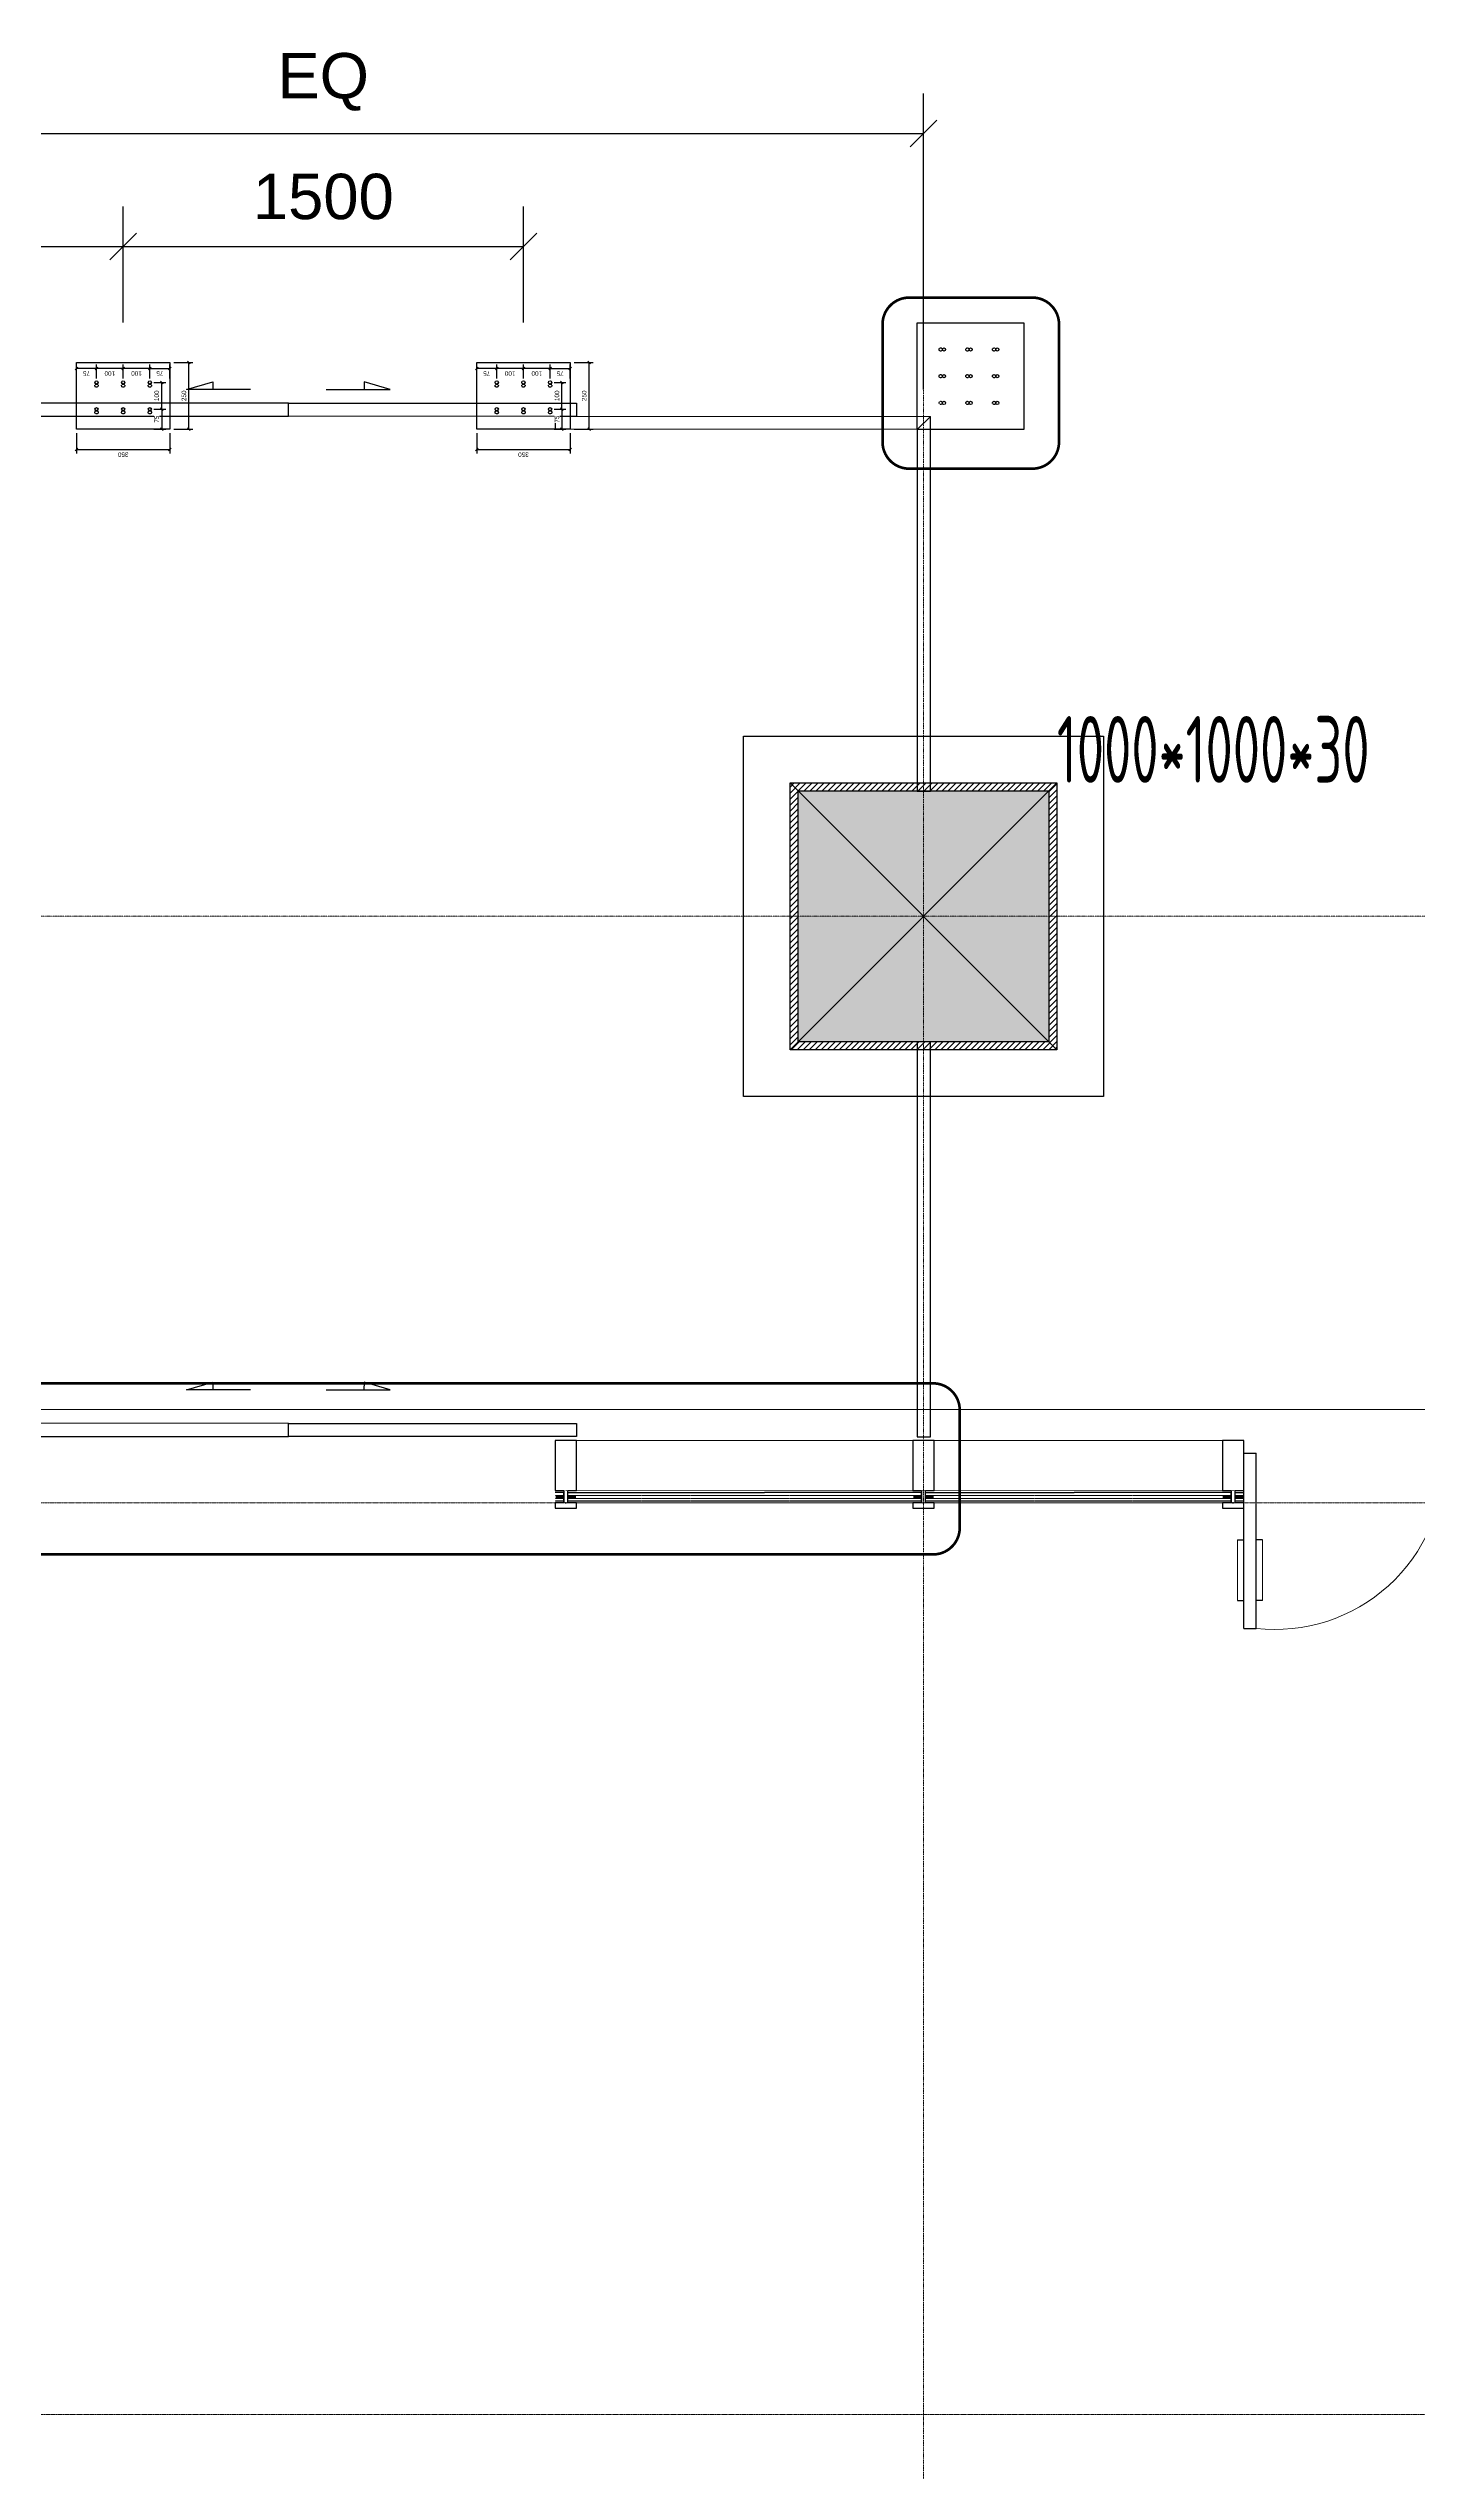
# Model space of a CAD drawing. Header units: millimetres. Extents: x 0 to 119933, y -45162 to 41221.
# Drawn here: x 41266 to 46397, y -37610 to -28532 of the extents above; entities that cross this region are included whole.
import ezdxf

# ---------------------------------------------------------------- set-up
doc = ezdxf.new("R2010")
doc.units = ezdxf.units.MM
for name, pattern in [('CENTER', [2, 1.25, -0.25, 0.25, -0.25]), ('DASHDOT', [1, 0.5, -0.25, 0, -0.25]), ('HIDDEN', [0.375, 0.25, -0.125]), ('PX-GLAZ-F1$0$PX-GLAZ-F1$0$PX-GLAZ-F1$0$DASH', [0.35, 0.25, -0.1])]:
    doc.linetypes.add(name, pattern=pattern)
doc.layers.get('DEFPOINTS').update_dxf_attribs({"color": 166})
for name, color, linetype, lineweight in [('1', 3, 'Continuous', 15), ('_EDO-ALUMINIUM-SECTION', 90, 'Continuous', 30), ('_EDO-ALUMINIUM-VIEW', 94, 'Continuous', 18), ('_EDO-AXES-GRID', 12, 'DASHDOT', 9), ('_EDO-BYOTHERS-HATCH', 252, 'Continuous', 9), ('_EDO-CONCRETE-VIEW', 54, 'Continuous', 18), ('_EDO-GLASS-HIDDEN', 136, 'HIDDEN', 9), ('_EDO-GLASS-SECTION', 130, 'Continuous', 30), ('_EDO-GLASS-VIEW', 134, 'Continuous', 18)]:
    doc.layers.add(name, color=color, linetype=linetype, lineweight=lineweight)
for name, color, linetype in [('F_STEL', 3, 'Continuous'), ('T1-COLS-F2$0$0S-COLS-HATCH', 8, 'Continuous'), ('T1-COLS-F2$0$0S-SCOLS-LINE', 2, 'Continuous'), ('TWES', 2, 'Continuous')]:
    doc.layers.add(name, color=color, linetype=linetype)
doc.layers.add('T1-COLS-F2$0$0-COLS-定位用', color=21, linetype='Continuous', plot=False)
doc.styles.add('Arial', font='arial.ttf')
doc.styles.add('T1-COLS-F2$0$XD2008', font='xd-hzs.shx', dxfattribs={"width": 0.7, "bigfont": 'xd-hztxt.shx'})
doc.dimstyles.new('100 of Arup4', dxfattribs={"dimscale": 100, "dimtxt": 1.7, "dimasz": 1, "dimexe": 1.5, "dimexo": 1.5, "dimgap": 1, "dimtad": 1, "dimdec": 1, "dimdsep": 46, "dimtxsty": 'Arial', "dimblk": 'OBLIQUE', "dimcen": 0, "dimclrd": 1, "dimclre": 1, "dimclrt": 7, "dimadec": 0, "dimazin": 0, "dimtfac": 1, "dimtdec": 1, "dimtix": 1, "dimtofl": 0, "dimtmove": 2, "dimatfit": 3, "dimfxl": 5, "dimtfill": 1, "dimtolj": 1, "dimtzin": 0, "dimlwd": -1, "dimlwe": -1, "dimarcsym": 0})
doc.dimstyles.new('10x of Arup4', dxfattribs={"dimscale": 10, "dimtxt": 1.7, "dimasz": 1, "dimexe": 1.5, "dimexo": 1.5, "dimgap": 1, "dimtad": 1, "dimdec": 1, "dimdsep": 46, "dimtxsty": 'Arial', "dimblk": 'OBLIQUE', "dimcen": 0, "dimclrd": 1, "dimclre": 1, "dimclrt": 7, "dimadec": 0, "dimazin": 0, "dimtfac": 1, "dimtdec": 1, "dimtix": 1, "dimtofl": 0, "dimtmove": 2, "dimatfit": 3, "dimfxl": 5, "dimtfill": 1, "dimtolj": 1, "dimtzin": 0, "dimlwd": -1, "dimlwe": -1, "dimarcsym": 0})

# ---------------------------------------------------------------- blocks, each defined once
blk = doc.blocks.new('PX-GLAZ-F1$0$PX-GLAZ-F1$0$$DorLib2D$00000011')
for p, q in [((-0.5333, 0.4576), (-0.5333, -0.009)), ((-0.5333, 0.4576), (-0.5, 0.4576)), ((-0.5, 0.4576), (-0.5, -0.009)), ((0.5001, 0.4709), (0.5001, 0.0042)), ((0.5334, 0.4709), (0.5001, 0.4709)), ((0.5334, 0.4709), (0.5334, 0.0042)), ((0.4834, 0.3962), (0.5001, 0.3962)), ((0.5501, 0.3962), (0.5334, 0.3962)), ((-0.55, 0.3829), (-0.5333, 0.3829)), ((-0.4833, 0.3829), (-0.5, 0.3829)), ((-0.55, 0.2213), (-0.5333, 0.2213)), ((-0.4833, 0.2213), (-0.5, 0.2213)), ((0.4834, 0.2346), (0.5001, 0.2346)), ((0.5501, 0.2346), (0.5334, 0.2346)), ((0.5334, 0.0042), (0.5001, 0.0042)), ((-0.5333, -0.009), (-0.5, -0.009))]:
    blk.add_line(p, q)
at = {"lineweight": 13}
for p, q in [((0.4834, 0.3962), (0.4834, 0.2346)), ((0.5501, 0.3962), (0.5501, 0.2346)), ((-0.55, 0.3829), (-0.55, 0.2213)), ((-0.4833, 0.3829), (-0.4833, 0.2213))]:
    blk.add_line(p, q, dxfattribs=at)
for centre, radius, start, end in [((-0.4495, 0.0109, 0.0012), 0.4496, 359.14966, 96.44547), ((0.4685, 0.0035), 0.4685, 86.13105, 179.90772)]:
    blk.add_arc(centre, radius, start, end, dxfattribs=at)
blk = doc.blocks.new('20220927.153045')
at = {"layer": 'T1-COLS-F2$0$0S-COLS-HATCH'}
h = blk.add_hatch(dxfattribs=at)
h.set_pattern_fill('ANSI31', color=256, scale=5)
h.paths.add_polyline_path([(-470, 470), (470, 470), (470, -470), (-470, -470)], flags=16)
h.paths.add_polyline_path([(-500, 500), (500, 500), (500, -500), (-500, -500)])
h = blk.add_hatch(color=256, dxfattribs=at)
h.dxf.hatch_style = 1
h.paths.add_polyline_path([(-470, 470), (470, 470), (470, -470), (-470, -470)])
at = {"layer": 'DEFPOINTS', "color": 8}
blk.add_lwpolyline([(-675, 675), (675, 675), (675, -675), (-675, -675)], close=True, dxfattribs=at)
at = {"layer": 'T1-COLS-F2$0$0-COLS-定位用'}
for p, q in [((-500, -500), (500, 500)), ((-500, 500), (500, -500))]:
    blk.add_line(p, q, dxfattribs=at)
at = {"layer": 'T1-COLS-F2$0$0S-SCOLS-LINE'}
for points in [[(-500, 500), (500, 500), (500, -500), (-500, -500)], [(-470, 470), (470, 470), (470, -470), (-470, -470)]]:
    blk.add_lwpolyline(points, close=True, dxfattribs=at)
at = {"layer": 'DEFPOINTS', "insert": (500, 500), "char_height": 250, "attachment_point": 7, "style": 'T1-COLS-F2$0$XD2008'}
blk.add_mtext('\\A1;1000*1000*30', dxfattribs=at)
blk = doc.blocks.new('dw')
at = {"layer": 'TWES'}
h = blk.add_hatch(color=7, dxfattribs=at)
h.paths.add_polyline_path([(0, 1.5, 0.414214), (-1.5, 0), (0, 0)])
h.paths.add_polyline_path([(1.5, 0), (0, 0), (0, -1.5, 0.414214)])
at = {"layer": '1', "ltscale": 0.1}
for p, q in [((2.5, 0), (-2.5, 0)), ((0, 2.5), (0, -2.5))]:
    blk.add_line(p, q, dxfattribs=at)
blk.add_circle((0, 0), 1.5, dxfattribs=at)
blk = doc.blocks.new('*U420')
at = {"layer": '_EDO-BYOTHERS-HATCH'}
h = blk.add_hatch(color=256, dxfattribs=at)
h.dxf.hatch_style = 1
h.paths.add_polyline_path([(16, 7.5), (28, 7.5), (28, 36.5), (16, 36.5)])
h = blk.add_hatch(color=256, dxfattribs=at)
h.dxf.hatch_style = 1
h.paths.add_polyline_path([(16, -36.5), (28, -36.5), (28, -7.5), (16, -7.5)])
at = {"layer": '_EDO-ALUMINIUM-SECTION'}
blk.add_lwpolyline([(46, 7.5), (46, 40), (233.1, 40), (233.1, -40), (46, -40), (46, -7.5), (0, -7.5), (0, -40), (-20, -40), (-20, 40), (0, 40), (0, 7.5)], close=True, dxfattribs=at)
at = {"layer": '_EDO-BYOTHERS-HATCH', "elevation": 0}
for points in [[(28, 36.5), (16, 36.5), (16, 7.5), (28, 7.5)], [(28, -36.5), (16, -36.5), (16, -7.5), (28, -7.5)]]:
    blk.add_lwpolyline(points, close=True, dxfattribs=at)
at = {"layer": '_EDO-GLASS-HIDDEN'}
for p, q in [((0, 7.5), (0, 744.3)), ((6.5, 7.5), (6.4, 744.3)), ((8, 7.5), (8, 744.3)), ((16, 7.5), (16, 744.3)), ((28, 7.5), (28, 744.3)), ((0, -7.5), (0, -40)), ((6.5, -7.5), (6.5, -40)), ((8, -7.5), (8, -40)), ((16, -7.5), (16, -40)), ((28, -7.5), (28, -40))]:
    blk.add_line(p, q, dxfattribs=at)
at = {"layer": '_EDO-GLASS-HIDDEN', "const_width": 1.52, "elevation": 0}
for points in [[(7.2, 744.3), (7.2, 7.5)], [(7.2, -40), (7.2, -7.5)]]:
    blk.add_lwpolyline(points, dxfattribs=at)
at = {"layer": '_EDO-GLASS-SECTION'}
for p, q in [((38.5, 7.5), (38.5, 744.3)), ((0, 7.5), (38.5, 7.5)), ((0, 1.5, 0), (0, -1.5, 0)), ((-2.5, 0, 0), (0.5, 0, 0)), ((0, -7.5), (38.5, -7.5)), ((38.5, -7.5), (38.5, -40))]:
    blk.add_line(p, q, dxfattribs=at)
at = {"layer": '_EDO-GLASS-SECTION', "rotation": 270}
blk.add_blockref('dw', (0, 0, 0), dxfattribs=at)
blk = doc.blocks.new('*U421')
at = {"layer": '_EDO-BYOTHERS-HATCH'}
h = blk.add_hatch(color=256, dxfattribs=at)
h.dxf.hatch_style = 1
h.paths.add_polyline_path([(16, 7.5), (28, 7.5), (28, 36.5), (16, 36.5)])
h = blk.add_hatch(color=256, dxfattribs=at)
h.dxf.hatch_style = 1
h.paths.add_polyline_path([(16, -36.5), (28, -36.5), (28, -7.5), (16, -7.5)])
at = {"layer": '_EDO-ALUMINIUM-SECTION'}
blk.add_lwpolyline([(46, 7.5), (46, 40), (233.1, 40), (233.1, -40), (46, -40), (46, -7.5), (0, -7.5), (0, -40), (-20, -40), (-20, 40), (0, 40), (0, 7.5)], close=True, dxfattribs=at)
at = {"layer": '_EDO-BYOTHERS-HATCH', "elevation": 0}
for points in [[(28, 36.5), (16, 36.5), (16, 7.5), (28, 7.5)], [(28, -36.5), (16, -36.5), (16, -7.5), (28, -7.5)]]:
    blk.add_lwpolyline(points, close=True, dxfattribs=at)
at = {"layer": '_EDO-GLASS-HIDDEN'}
for p, q in [((0, 7.5), (0, 564.3)), ((6.5, 7.5), (6.4, 564.3)), ((8, 7.5), (8, 564.3)), ((16, 7.5), (16, 564.3)), ((28, 7.5), (28, 564.3)), ((0, -7.5), (0, -595.7)), ((6.5, -7.5), (6.5, -595.7)), ((8, -7.5), (8, -595.7)), ((16, -7.5), (16, -595.7)), ((28, -7.5), (28, -595.7))]:
    blk.add_line(p, q, dxfattribs=at)
at = {"layer": '_EDO-GLASS-HIDDEN', "const_width": 1.52, "elevation": 0}
for points in [[(7.2, 564.3), (7.2, 7.5)], [(7.3, -595.7), (7.2, -7.5)]]:
    blk.add_lwpolyline(points, dxfattribs=at)
at = {"layer": '_EDO-GLASS-SECTION'}
for p, q in [((38.5, 7.5), (38.5, 564.3)), ((0, 7.5), (38.5, 7.5)), ((0, 1.5, 0), (0, -1.5, 0)), ((-2.5, 0, 0), (0.5, 0, 0)), ((0, -7.5), (38.5, -7.5)), ((38.5, -7.5), (38.6, -595.7))]:
    blk.add_line(p, q, dxfattribs=at)
at = {"layer": '_EDO-GLASS-SECTION', "rotation": 270}
blk.add_blockref('dw', (0, 0, 0), dxfattribs=at)
blk = doc.blocks.new('*U419')
at = {"layer": '_EDO-BYOTHERS-HATCH'}
h = blk.add_hatch(color=256, dxfattribs=at)
h.dxf.hatch_style = 1
h.paths.add_polyline_path([(16, 7.5), (28, 7.5), (28, 36.5), (16, 36.5)])
h = blk.add_hatch(color=256, dxfattribs=at)
h.dxf.hatch_style = 1
h.paths.add_polyline_path([(16, -36.5), (28, -36.5), (28, -7.5), (16, -7.5)])
at = {"layer": '_EDO-ALUMINIUM-SECTION'}
blk.add_lwpolyline([(46, 7.5), (46, 40), (233.1, 40), (233.1, -40), (46, -40), (46, -7.5), (0, -7.5), (0, -40), (-20, -40), (-20, 40), (0, 40), (0, 7.5)], close=True, dxfattribs=at)
at = {"layer": '_EDO-BYOTHERS-HATCH', "elevation": 0}
for points in [[(28, 36.5), (16, 36.5), (16, 7.5), (28, 7.5)], [(28, -36.5), (16, -36.5), (16, -7.5), (28, -7.5)]]:
    blk.add_lwpolyline(points, close=True, dxfattribs=at)
at = {"layer": '_EDO-GLASS-HIDDEN'}
for p, q in [((0, 7.5), (0, 40)), ((6.5, 7.5), (6.5, 40)), ((8, 7.5), (8, 40)), ((16, 7.5), (16, 40)), ((28, 7.5), (28, 40)), ((0, -7.5), (0, -595.7)), ((6.5, -7.5), (6.5, -595.7)), ((8, -7.5), (8, -595.7)), ((16, -7.5), (16, -595.7)), ((28, -7.5), (28, -595.7))]:
    blk.add_line(p, q, dxfattribs=at)
at = {"layer": '_EDO-GLASS-HIDDEN', "const_width": 1.52, "elevation": 0}
for points in [[(7.2, 40), (7.2, 7.5)], [(7.3, -595.7), (7.2, -7.5)]]:
    blk.add_lwpolyline(points, dxfattribs=at)
at = {"layer": '_EDO-GLASS-SECTION'}
for p, q in [((0, 7.5), (38.5, 7.5)), ((0, 1.5, 0), (0, -1.5, 0)), ((38.5, 7.5), (38.5, 40)), ((-2.5, 0, 0), (0.5, 0, 0)), ((0, -7.5), (38.5, -7.5)), ((38.5, -7.5), (38.6, -595.7))]:
    blk.add_line(p, q, dxfattribs=at)
at = {"layer": '_EDO-GLASS-SECTION', "rotation": 270}
blk.add_blockref('dw', (0, 0, 0), dxfattribs=at)
blk = doc.blocks.new('A$C5d56110d')
at = {"layer": 'F_STEL'}
blk.add_lwpolyline([(0, 0), (400, 0), (400, -400), (0, -400)], close=True, dxfattribs=at)
at = {"layer": 'F_STEL', "color": 8, "linetype": 'HIDDEN'}
for centre in [(88, -100), (188, -100), (288, -100), (88, -200), (188, -200), (288, -200), (88, -300), (188, -300), (288, -300)]:
    blk.add_circle(centre, 6, dxfattribs=at)
at = {"layer": 'F_STEL'}
for centre in [(100, -100), (200, -100), (300, -100), (100, -200), (200, -200), (300, -200), (100, -300), (200, -300), (300, -300)]:
    blk.add_circle(centre, 6, dxfattribs=at)
blk = doc.blocks.new('_OBLIQUE')
at = {"color": 0, "linetype": 'ByBlock'}
blk.add_line((-0.5, -0.5), (0.5, 0.5), dxfattribs=at)
blk = doc.blocks.new('*D424')
at = {"color": 1, "linetype": 'Continuous', "transparency": 16777216}
for p, q in [((71023.9, -5763.4), (70947.3, -5763.4)), ((70962.3, -5763.4), (70962.3, -6113.4)), ((71023.9, -6113.4), (70947.3, -6113.4))]:
    blk.add_line(p, q, dxfattribs=at)
at = {"layer": 'DEFPOINTS', "color": 0, "transparency": 16777216}
for p in [(71038.9, -5763.4, 49429.3), (70962.3, -6113.4), (71038.9, -6113.4, 49429.3)]:
    blk.add_point(p, dxfattribs=at)
at = {"color": 1, "transparency": 16777216, "xscale": 10, "yscale": 10, "zscale": 10}
for p, rotation in [((70962.3, -5763.4), 90), ((70962.3, -6113.4), 270)]:
    blk.add_blockref('_OBLIQUE', p, dxfattribs=dict(at, rotation=rotation))
at = {"color": 7, "transparency": 16777216, "insert": (70943.6, -5938.4), "char_height": 17, "attachment_point": 5, "rotation": 90, "style": 'Arial', "bg_fill": 3, "box_fill_scale": 1.1, "bg_fill_color": 256, "bg_fill_true_color": 13158600, "bg_fill_transparency": 0}
blk.add_mtext('\\A1;350', dxfattribs=at)
blk = doc.blocks.new('*D425')
at = {"color": 1, "linetype": 'Continuous', "transparency": 16777216}
for p, q in [((71038.9, -6128.4), (71038.9, -6199.8)), ((71288.9, -6128.4), (71288.9, -6199.8)), ((71038.9, -6184.8), (71288.9, -6184.8))]:
    blk.add_line(p, q, dxfattribs=at)
at = {"layer": 'DEFPOINTS', "color": 0, "transparency": 16777216}
for p in [(71038.9, -6113.4, 49429.3), (71288.9, -6113.4, 49429.3), (71288.9, -6184.8)]:
    blk.add_point(p, dxfattribs=at)
at = {"color": 1, "transparency": 16777216, "xscale": 10, "yscale": 10, "zscale": 10, "rotation": 180}
blk.add_blockref('_OBLIQUE', (71038.9, -6184.8), dxfattribs=at)
at = {"color": 1, "transparency": 16777216, "xscale": 10, "yscale": 10, "zscale": 10}
blk.add_blockref('_OBLIQUE', (71288.9, -6184.8), dxfattribs=at)
at = {"color": 7, "transparency": 16777216, "insert": (71163.9, -6166.1), "char_height": 17, "attachment_point": 5, "style": 'Arial', "bg_fill": 3, "box_fill_scale": 1.1, "bg_fill_color": 256, "bg_fill_true_color": 13158600, "bg_fill_transparency": 0}
blk.add_mtext('\\A1;250', dxfattribs=at)
blk = doc.blocks.new('*D426')
at = {"color": 1, "linetype": 'Continuous', "transparency": 16777216}
for p, q in [((71228.9, -5938.4), (71281.4, -5938.4)), ((71266.4, -6038.4), (71266.4, -5938.4)), ((71228.9, -6038.4), (71281.4, -6038.4))]:
    blk.add_line(p, q, dxfattribs=at)
at = {"color": 1, "transparency": 16777216, "xscale": 10, "yscale": 10, "zscale": 10}
for p, rotation in [((71266.4, -5938.4), 90), ((71266.4, -6038.4), 270)]:
    blk.add_blockref('_OBLIQUE', p, dxfattribs=dict(at, rotation=rotation))
at = {"color": 7, "transparency": 16777216, "insert": (71247.7, -5988.4), "char_height": 17, "attachment_point": 5, "rotation": 90, "style": 'Arial', "bg_fill": 3, "box_fill_scale": 1.1, "bg_fill_color": 256, "bg_fill_true_color": 13158600, "bg_fill_transparency": 0}
blk.add_mtext('\\A1;100', dxfattribs=at)
at = {"layer": 'DEFPOINTS', "color": 0, "transparency": 16777216}
for p in [(71213.9, -5938.4, 49429.3), (71266.4, -5938.4), (71213.9, -6038.4, 49429.3)]:
    blk.add_point(p, dxfattribs=at)
blk = doc.blocks.new('*D427')
at = {"color": 1, "linetype": 'Continuous', "transparency": 16777216}
for p, q in [((71228.9, -5838.4), (71281.4, -5838.4)), ((71266.4, -5938.4), (71266.4, -5838.4)), ((71228.9, -5938.4), (71281.4, -5938.4))]:
    blk.add_line(p, q, dxfattribs=at)
at = {"color": 1, "transparency": 16777216, "xscale": 10, "yscale": 10, "zscale": 10}
for p, rotation in [((71266.4, -5838.4), 90), ((71266.4, -5938.4), 270)]:
    blk.add_blockref('_OBLIQUE', p, dxfattribs=dict(at, rotation=rotation))
at = {"color": 7, "transparency": 16777216, "insert": (71247.7, -5888.4), "char_height": 17, "attachment_point": 5, "rotation": 90, "style": 'Arial', "bg_fill": 3, "box_fill_scale": 1.1, "bg_fill_color": 256, "bg_fill_true_color": 13158600, "bg_fill_transparency": 0}
blk.add_mtext('\\A1;100', dxfattribs=at)
at = {"layer": 'DEFPOINTS', "color": 0, "transparency": 16777216}
for p in [(71213.9, -5838.4, 49429.3), (71266.4, -5838.4), (71213.9, -5938.4, 49429.3)]:
    blk.add_point(p, dxfattribs=at)
blk = doc.blocks.new('*D428')
at = {"color": 1, "linetype": 'Continuous', "transparency": 16777216}
for p, q in [((71228.6, -5763.4), (71281.4, -5763.4)), ((71266.4, -5838.4), (71266.4, -5763.4)), ((71228.9, -5838.4), (71281.4, -5838.4))]:
    blk.add_line(p, q, dxfattribs=at)
at = {"color": 1, "transparency": 16777216, "xscale": 10, "yscale": 10, "zscale": 10}
for p, rotation in [((71266.4, -5763.4), 90), ((71266.4, -5838.4), 270)]:
    blk.add_blockref('_OBLIQUE', p, dxfattribs=dict(at, rotation=rotation))
at = {"color": 7, "transparency": 16777216, "insert": (71247.8, -5800.9), "char_height": 17, "attachment_point": 5, "rotation": 90, "style": 'Arial', "bg_fill": 3, "box_fill_scale": 1.1, "bg_fill_color": 256, "bg_fill_true_color": 13158600, "bg_fill_transparency": 0}
blk.add_mtext('\\A1;75', dxfattribs=at)
at = {"layer": 'DEFPOINTS', "color": 0, "transparency": 16777216}
for p in [(71213.6, -5763.4, 49429.3), (71266.4, -5763.4), (71213.9, -5838.4, 49429.3)]:
    blk.add_point(p, dxfattribs=at)
blk = doc.blocks.new('*D429')
at = {"color": 1, "linetype": 'Continuous', "transparency": 16777216}
for p, q in [((71228.9, -6038.4), (71281.4, -6038.4)), ((71266.4, -6038.4), (71266.4, -6113.4)), ((71228.9, -6113.4), (71281.4, -6113.4))]:
    blk.add_line(p, q, dxfattribs=at)
at = {"color": 1, "transparency": 16777216, "xscale": 10, "yscale": 10, "zscale": 10}
for p, rotation in [((71266.4, -6038.4), 90), ((71266.4, -6113.4), 270)]:
    blk.add_blockref('_OBLIQUE', p, dxfattribs=dict(at, rotation=rotation))
at = {"color": 7, "transparency": 16777216, "insert": (71247.8, -6075.9), "char_height": 17, "attachment_point": 5, "rotation": 90, "style": 'Arial', "bg_fill": 3, "box_fill_scale": 1.1, "bg_fill_color": 256, "bg_fill_true_color": 13158600, "bg_fill_transparency": 0}
blk.add_mtext('\\A1;75', dxfattribs=at)
at = {"layer": 'DEFPOINTS', "color": 0, "transparency": 16777216}
for p in [(71213.9, -6038.4, 49429.3), (71213.9, -6113.4, 49429.3), (71266.4, -6113.4)]:
    blk.add_point(p, dxfattribs=at)
blk = doc.blocks.new('*D430')
at = {"color": 1, "linetype": 'Continuous', "transparency": 16777216}
for p, q in [((71038.9, -6053.4), (71038.9, -6097.8)), ((71113.9, -6053.4), (71113.9, -6097.8)), ((71113.9, -6082.8), (71038.9, -6082.8))]:
    blk.add_line(p, q, dxfattribs=at)
at = {"color": 1, "transparency": 16777216, "xscale": 10, "yscale": 10, "zscale": 10, "rotation": 180}
blk.add_blockref('_OBLIQUE', (71038.9, -6082.8), dxfattribs=at)
at = {"color": 1, "transparency": 16777216, "xscale": 10, "yscale": 10, "zscale": 10}
blk.add_blockref('_OBLIQUE', (71113.9, -6082.8), dxfattribs=at)
at = {"color": 7, "transparency": 16777216, "insert": (71076.4, -6064.1), "char_height": 17, "attachment_point": 5, "style": 'Arial', "bg_fill": 3, "box_fill_scale": 1.1, "bg_fill_color": 256, "bg_fill_true_color": 13158600, "bg_fill_transparency": 0}
blk.add_mtext('\\A1;75', dxfattribs=at)
at = {"layer": 'DEFPOINTS', "color": 0, "transparency": 16777216}
for p in [(71038.9, -6038.4, 49429.3), (71113.9, -6038.4, 49429.3), (71038.9, -6082.8)]:
    blk.add_point(p, dxfattribs=at)
blk = doc.blocks.new('*D431')
at = {"color": 1, "linetype": 'Continuous', "transparency": 16777216}
for p, q in [((71113.9, -6053.4), (71113.9, -6097.8)), ((71213.9, -6053.4), (71213.9, -6097.8)), ((71113.9, -6082.8), (71213.9, -6082.8))]:
    blk.add_line(p, q, dxfattribs=at)
at = {"color": 1, "transparency": 16777216, "xscale": 10, "yscale": 10, "zscale": 10, "rotation": 180}
blk.add_blockref('_OBLIQUE', (71113.9, -6082.8), dxfattribs=at)
at = {"color": 1, "transparency": 16777216, "xscale": 10, "yscale": 10, "zscale": 10}
blk.add_blockref('_OBLIQUE', (71213.9, -6082.8), dxfattribs=at)
at = {"color": 7, "transparency": 16777216, "insert": (71163.9, -6064.1), "char_height": 17, "attachment_point": 5, "style": 'Arial', "bg_fill": 3, "box_fill_scale": 1.1, "bg_fill_color": 256, "bg_fill_true_color": 13158600, "bg_fill_transparency": 0}
blk.add_mtext('\\A1;100', dxfattribs=at)
at = {"layer": 'DEFPOINTS', "color": 0, "transparency": 16777216}
for p in [(71113.9, -6038.4, 49429.3), (71213.9, -6038.4, 49429.3), (71213.9, -6082.8)]:
    blk.add_point(p, dxfattribs=at)
blk = doc.blocks.new('*D435')
at = {"color": 1, "linetype": 'Continuous', "transparency": 16777216}
for p, q in [((40046.3, -29367.5), (40046.3, -28700.4)), ((44545.4, -29809.7), (44545.4, -28700.4)), ((40046.3, -28850.4), (44545.4, -28850.4))]:
    blk.add_line(p, q, dxfattribs=at)
at = {"layer": 'DEFPOINTS', "color": 0, "transparency": 16777216}
for p in [(44545.4, -28850.4), (40046.3, -29517.5, -49409.8), (44545.4, -29959.7, 0)]:
    blk.add_point(p, dxfattribs=at)
at = {"color": 1, "transparency": 16777216, "xscale": 100, "yscale": 100, "zscale": 100, "rotation": 180}
blk.add_blockref('_OBLIQUE', (40046.3, -28850.4), dxfattribs=at)
at = {"color": 1, "transparency": 16777216, "xscale": 100, "yscale": 100, "zscale": 100}
blk.add_blockref('_OBLIQUE', (44545.4, -28850.4), dxfattribs=at)
at = {"color": 7, "transparency": 16777216, "insert": (42295.8, -28657.3), "char_height": 170, "attachment_point": 5, "style": 'Arial', "bg_fill": 3, "box_fill_scale": 1.1, "bg_fill_color": 256, "bg_fill_true_color": 13158600, "bg_fill_transparency": 0}
blk.add_mtext('\\A1;EQ', dxfattribs=at)
blk = doc.blocks.new('*D439')
at = {"color": 1, "linetype": 'Continuous', "transparency": 16777216}
for p, q in [((40046.3, -29558.2), (40046.3, -29124.4)), ((41546.3, -29558.2), (41546.3, -29124.4)), ((40046.3, -29274.4), (41546.3, -29274.4))]:
    blk.add_line(p, q, dxfattribs=at)
at = {"layer": 'DEFPOINTS', "color": 0, "transparency": 16777216}
for p in [(41546.3, -29274.4), (40046.3, -29708.2, 19.5), (41546.3, -29708.2, 19.5)]:
    blk.add_point(p, dxfattribs=at)
at = {"color": 1, "transparency": 16777216, "xscale": 100, "yscale": 100, "zscale": 100, "rotation": 180}
blk.add_blockref('_OBLIQUE', (40046.3, -29274.4), dxfattribs=at)
at = {"color": 1, "transparency": 16777216, "xscale": 100, "yscale": 100, "zscale": 100}
blk.add_blockref('_OBLIQUE', (41546.3, -29274.4), dxfattribs=at)
at = {"color": 7, "transparency": 16777216, "insert": (40796.3, -29087.6), "char_height": 170, "attachment_point": 5, "style": 'Arial', "bg_fill": 3, "box_fill_scale": 1.1, "bg_fill_color": 256, "bg_fill_true_color": 13158600, "bg_fill_transparency": 0}
blk.add_mtext('\\A1;1500', dxfattribs=at)
blk = doc.blocks.new('*D440')
at = {"color": 1, "linetype": 'Continuous', "transparency": 16777216}
for p, q in [((41546.3, -29558.2), (41546.3, -29124.4)), ((43046.3, -29558.2), (43046.3, -29124.4)), ((41546.3, -29274.4), (43046.3, -29274.4))]:
    blk.add_line(p, q, dxfattribs=at)
at = {"layer": 'DEFPOINTS', "color": 0, "transparency": 16777216}
for p in [(43046.3, -29274.4), (41546.3, -29708.2, 19.5), (43046.3, -29708.2, 19.5)]:
    blk.add_point(p, dxfattribs=at)
at = {"color": 1, "transparency": 16777216, "xscale": 100, "yscale": 100, "zscale": 100, "rotation": 180}
blk.add_blockref('_OBLIQUE', (41546.3, -29274.4), dxfattribs=at)
at = {"color": 1, "transparency": 16777216, "xscale": 100, "yscale": 100, "zscale": 100}
blk.add_blockref('_OBLIQUE', (43046.3, -29274.4), dxfattribs=at)
at = {"color": 7, "transparency": 16777216, "insert": (42296.3, -29087.6), "char_height": 170, "attachment_point": 5, "style": 'Arial', "bg_fill": 3, "box_fill_scale": 1.1, "bg_fill_color": 256, "bg_fill_true_color": 13158600, "bg_fill_transparency": 0}
blk.add_mtext('\\A1;1500', dxfattribs=at)
blk = doc.blocks.new('A$C53b1911e')
at = {"layer": 'F_STEL'}
blk.add_lwpolyline([(0, 175), (250, 175), (250, -175), (0, -175)], close=True, dxfattribs=at)
at = {"layer": 'F_STEL', "color": 8, "linetype": 'HIDDEN'}
for centre in [(63, 100), (63, 0)]:
    blk.add_circle(centre, 6, dxfattribs=at)
at = {"layer": 'F_STEL'}
for centre in [(75, 100), (175, 100), (75, 0), (175, 0), (75, -100), (175, -100)]:
    blk.add_circle(centre, 6, dxfattribs=at)
for base, p1, p2, picture, middle in [((-76.55, -175, -49429.35), (0, 175), (0, -175), '*D424', (-95.24, 0, -49429.35)), ((227.52, 0, -49429.35), (175, -100), (175, 0), '*D426', (208.84, -50, -49429.35))]:
    dim = blk.add_linear_dim(base=base, p1=p1, p2=p2, angle=90, dimstyle='10x of Arup4')
    dim.commit()
    dim.dimension.update_dxf_attribs({"geometry": picture, "text_midpoint": middle, "insert": (-71038.87, 5938.38)})
dim = blk.add_linear_dim(base=(227.52, 100, -49429.35), p1=(175, 0), p2=(175, 100), angle=90, dimstyle='10x of Arup4')
dim.commit()
dim.dimension.update_dxf_attribs({"geometry": '*D427', "text_midpoint": (208.84, 50, -49429.35), "insert": (-71038.87, 5938.38)})
dim = blk.add_linear_dim(base=(250, -246.4, -49429.35), p1=(0, -175), p2=(250, -175), dimstyle='10x of Arup4')
dim.commit()
dim.dimension.update_dxf_attribs({"geometry": '*D425', "text_midpoint": (125, -227.72, -49429.35), "insert": (-71038.87, 5938.38)})
at = {"layer": 'F_STEL', "color": 8, "linetype": 'HIDDEN'}
blk.add_circle((163, 0), 6, dxfattribs=at)
for base, p1, p2, picture, middle in [((227.52, 175, -49429.35), (175, 100), (174.69, 175), '*D428', (208.88, 137.5, -49429.35)), ((227.52, -175, -49429.35), (175, -100), (175, -175), '*D429', (208.88, -137.5, -49429.35))]:
    dim = blk.add_linear_dim(base=base, p1=p1, p2=p2, angle=90, dimstyle='10x of Arup4')
    dim.commit()
    dim.dimension.update_dxf_attribs({"geometry": picture, "text_midpoint": middle, "insert": (-71038.87, 5938.38)})
dim = blk.add_linear_dim(base=(0, -144.4, -49429.35), p1=(75, -100), p2=(0, -100), dimstyle='10x of Arup4')
dim.commit()
dim.dimension.update_dxf_attribs({"geometry": '*D430', "text_midpoint": (37.5, -125.75, -49429.35), "insert": (-71038.87, 5938.38)})
blk.add_circle((163, 100), 6, dxfattribs=at)
dim = blk.add_linear_dim(base=(175, -144.4, -49429.35), p1=(75, -100), p2=(175, -100), dimstyle='10x of Arup4')
dim.commit()
dim.dimension.update_dxf_attribs({"geometry": '*D431', "text_midpoint": (125, -125.72, -49429.35), "insert": (-71038.87, 5938.38)})
for centre in [(63, -100), (163, -100)]:
    blk.add_circle(centre, 6, dxfattribs=at)

msp = doc.modelspace()

# ---------------------------------------------------------------- linework, layer by layer
at = {"color": 1}
for points, elevation in [([(42024.01, -29809.36), (41784.01, -29809.34), (41882.35, -29780.44), (41882.35, -29809.35)], -0.44), ([(42307.34, -29809.39), (42547.34, -29809.42), (42449.01, -29780.5), (42449, -29809.41)], -0.44), ([(42023.77, -33557.35), (41783.77, -33557.32), (41882.11, -33528.43), (41882.11, -33557.33)], 0), ([(42307.1, -33557.38), (42547.1, -33557.4), (42448.77, -33528.49), (42448.76, -33557.39)], 0)]:
    msp.add_lwpolyline(points, dxfattribs=dict(at, elevation=elevation))
at = {"layer": '_EDO-ALUMINIUM-VIEW', "elevation": 0}
msp.add_lwpolyline([(45745.43, -33747.63), (43245.42, -33747.63)], dxfattribs=at)
at = {"layer": '_EDO-ALUMINIUM-VIEW'}
msp.add_lwpolyline([(45745.41, -33935.3), (43205.4, -33934.78)], dxfattribs=at)
at = {"layer": '_EDO-AXES-GRID'}
for p, q in [((44545.41, -28957.96), (44545.41, -38505.06)), ((49883.54, -31782.94), (30816.89, -31782.94))]:
    msp.add_line(p, q, dxfattribs=at)
at = {"layer": '_EDO-CONCRETE-VIEW'}
msp.add_lwpolyline([(30816.89, -33630.68), (48427.43, -33630.63)], dxfattribs=at)
at = {"layer": '_EDO-GLASS-SECTION'}
for points, elevation in [([(41085.67, -29910), (42165.67, -29910.11), (42165.67, -29861.24), (41085.67, -29861.13)], 0), ([(43245.67, -29910.22), (42165.67, -29910.11), (42165.67, -29861.24), (43245.67, -29861.35)], 0), ([(44572.11, -29910.85), (44522.04, -29959.71), (43166.23, -29958.72), (43166.24, -29909.76)], 0), ([(44521.57, -31313.87), (44571.82, -31313.88), (44572.11, -29910.85), (44522.04, -29959.71)], 0), ([(44521.32, -33732.92), (44571.33, -33732.92), (44571.62, -32253.88), (44521.6, -32253.87)], 0), ([(41085.42, -33731.67), (42165.43, -33731.78), (42165.43, -33682.91), (41085.43, -33682.8)], 0.44), ([(43245.43, -33731.89), (42165.43, -33731.78), (42165.43, -33682.91), (43245.43, -33683.02)], 0.44)]:
    msp.add_lwpolyline(points, close=True, dxfattribs=dict(at, elevation=elevation))
at = {"layer": '_EDO-GLASS-VIEW', "linetype": 'PX-GLAZ-F1$0$PX-GLAZ-F1$0$PX-GLAZ-F1$0$DASH', "ltscale": 3, "extrusion": (-4.9979e-07, 3.03954e-07, 1), "elevation": 5.17}
msp.add_lwpolyline([(47545.37, -33980.58), (32547.01, -33980.59), (32547.01, -37396.58), (47545.37, -37396.58)], close=True, dxfattribs=at)
at = {"layer": 'DEFPOINTS', "color": 6, "linetype": 'CENTER', "ltscale": 100, "const_width": 10, "elevation": -45.98}
msp.add_lwpolyline([(44491.92, -29465.23), (44953.34, -29465.23, -0.4142136), (45053.34, -29565.23), (45053.34, -30006.26, -0.4142136), (44953.34, -30106.26), (44491.92, -30106.26, -0.4142136), (44391.92, -30006.26), (44391.92, -29565.23, -0.4142136)], format="xyb", close=True, dxfattribs=at)
at = {"layer": 'DEFPOINTS', "color": 3, "linetype": 'CENTER', "ltscale": 100, "const_width": 10, "elevation": -6.94}
msp.add_lwpolyline([(35396.77, -33533), (44581.26, -33533, -0.4142136), (44681.26, -33633), (44681.26, -34074.03, -0.4142136), (44581.26, -34174.03), (35396.77, -34174.03, -0.4142136), (35296.77, -34074.03), (35296.77, -33633, -0.4142136)], format="xyb", close=True, dxfattribs=at)

# ---------------------------------------------------------------- block references
for name, p in [('A$C5d56110d', (44522.04, -29559.71, 0)), ('20220927.153045', (44545.41, -31782.94))]:
    msp.add_blockref(name, p)
at = {"extrusion": (-3.47431e-05, -0.002703, -0.999996), "xscale": 1406.118902404949, "yscale": 1406.118902404949, "zscale": 1406.118902404949, "rotation": 180.0015337525344}
msp.add_blockref('PX-GLAZ-F1$0$PX-GLAZ-F1$0$$DorLib2D$00000011', (-46495.34, -33807.51, 89.87), dxfattribs=at)
at = {"layer": '_EDO-ALUMINIUM-SECTION', "extrusion": (1.20111e-09, -1.27013e-11, 1), "xscale": -1, "rotation": 269.999922424963}
for name, p in [('*U420', (43205.43, -33980.71)), ('*U421', (44545.43, -33980.71)), ('*U419', (45705.43, -33980.71))]:
    msp.add_blockref(name, p, dxfattribs=at)

# ---------------------------------------------------------------- next in the draw order: block references
at = {"rotation": 90}
for p in [(41546.25, -29958.18, 19.52), (43046.25, -29958.18, 19.52)]:
    msp.add_blockref('A$C53b1911e', p, dxfattribs=at)

# ---------------------------------------------------------------- next in the draw order: dimensions: what is measured, and where the dimension line sits
dim = msp.add_linear_dim(base=(44545.41, -28850.37), p1=(40046.25, -29517.55, -49409.83), p2=(44545.41, -29959.71, 0), text='EQ', dimstyle='100 of Arup4')
dim.commit()
dim.dimension.update_dxf_attribs({"geometry": '*D435', "text_midpoint": (42295.83, -28657.26)})

# ---------------------------------------------------------------- next in the draw order: dimensions: what is measured, and where the dimension line sits
dim = msp.add_linear_dim(base=(41546.25, -29274.43), p1=(40046.25, -29708.18, 19.52), p2=(41546.25, -29708.18, 19.52), dimstyle='100 of Arup4')
dim.commit()
dim.dimension.update_dxf_attribs({"geometry": '*D439', "text_midpoint": (40796.25, -29087.64)})

# ---------------------------------------------------------------- next in the draw order: dimensions: what is measured, and where the dimension line sits
dim = msp.add_linear_dim(base=(43046.25, -29274.43), p1=(41546.25, -29708.18, 19.52), p2=(43046.25, -29708.18, 19.52), dimstyle='100 of Arup4')
dim.commit()
dim.dimension.update_dxf_attribs({"geometry": '*D440', "text_midpoint": (42296.25, -29087.64)})

doc.saveas('drawing.dxf')
